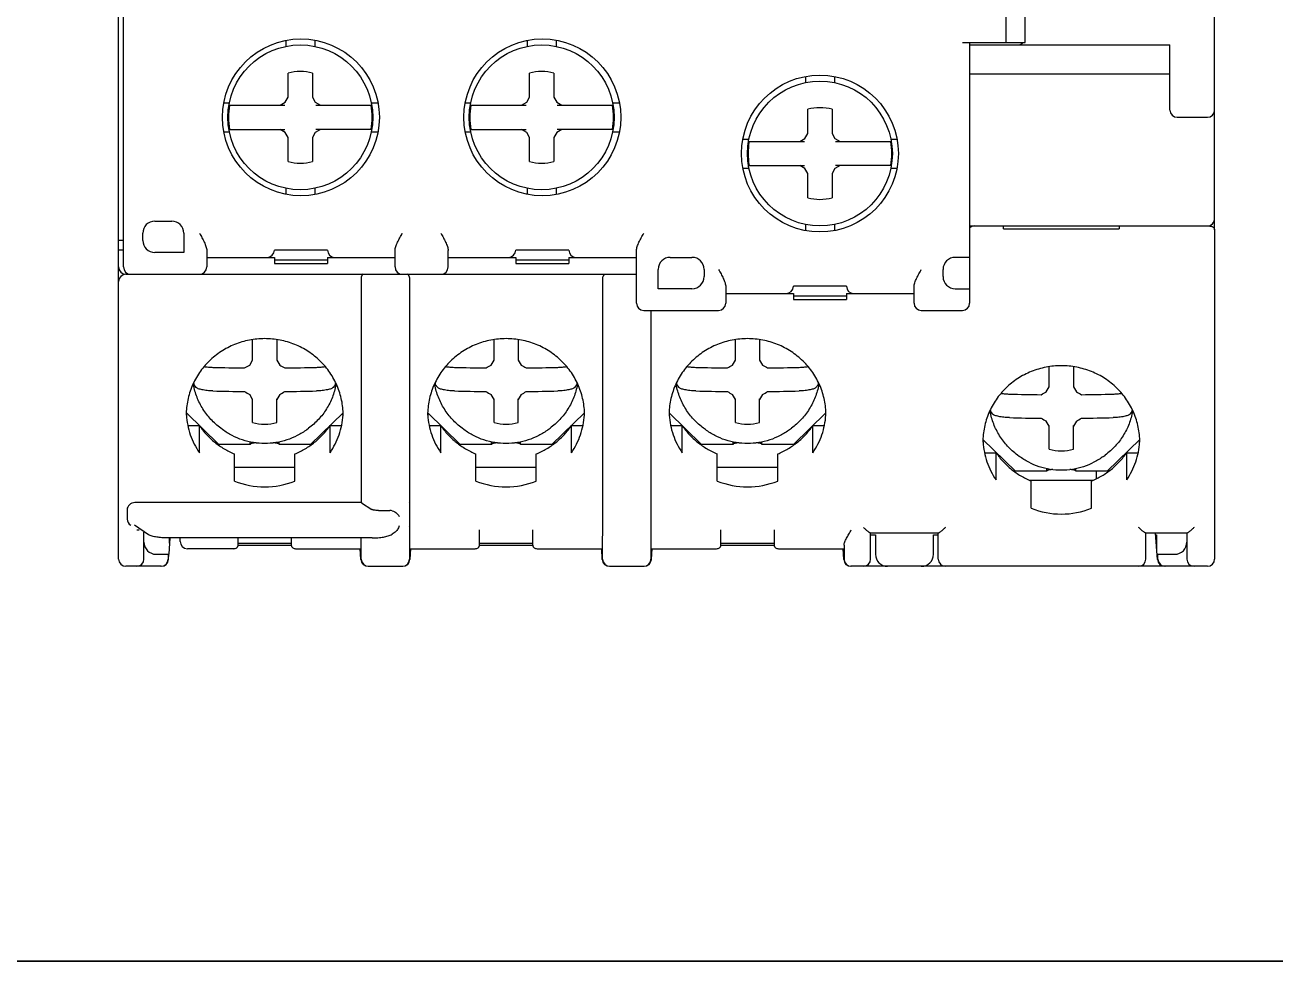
# Model space of a CAD drawing. Header units: millimetres. Extents: x 0 to 19177, y 0 to 12100.
# Drawn here: x 17005.4 to 17057.2, y 10344.9 to 10383.6 of the extents above; entities that cross this region are included whole.
import ezdxf

# ---------------------------------------------------------------- set-up
doc = ezdxf.new("R2010")
doc.units = ezdxf.units.MM
doc.header["$MEASUREMENT"] = 0
doc.layers.add('NetDam', color=7, linetype='Continuous', lineweight=35)

msp = doc.modelspace()

# ---------------------------------------------------------------- linework, layer by layer
at = {"color": 7, "linetype": 'Continuous'}
for p, q in [((17009.292, 10361.525), (17009.292, 10398.425)), ((17054.692, 10375.163), (17054.692, 10398.425)), ((17009.492, 10373.625), (17009.492, 10396.525)), ((17046.842, 10382.925), (17046.842, 10392.825)), ((17046.042, 10386.925), (17046.042, 10382.925)), ((17016.217, 10383.011), (17016.217, 10382.76)), ((17017.417, 10383.02), (17017.417, 10382.76)), ((17026.217, 10383.011), (17026.217, 10382.76)), ((17027.417, 10383.02), (17027.417, 10382.76)), ((17044.242, 10382.925), (17046.842, 10382.925)), ((17044.542, 10382.925), (17044.542, 10372.125)), ((17044.542, 10382.825), (17052.842, 10382.825)), ((17052.842, 10380.125), (17052.842, 10382.825)), ((17016.317, 10380.658), (17016.317, 10381.658)), ((17017.317, 10381.658), (17017.317, 10380.658)), ((17026.317, 10380.658), (17026.317, 10381.658)), ((17027.317, 10381.658), (17027.317, 10380.658)), ((17037.742, 10381.516), (17037.742, 10381.26)), ((17038.942, 10381.516), (17038.942, 10381.26)), ((17044.542, 10381.625), (17052.842, 10381.625)), ((17016.195, 10380.447), (17016.317, 10380.658)), ((17017.317, 10380.658), (17017.439, 10380.447)), ((17026.195, 10380.447), (17026.317, 10380.658)), ((17027.317, 10380.658), (17027.439, 10380.447)), ((17013.649, 10380.425), (17013.886, 10380.425)), ((17013.884, 10380.325), (17016.174, 10380.325)), ((17015.984, 10380.325), (17016.195, 10380.447)), ((17017.439, 10380.447), (17017.65, 10380.325)), ((17017.461, 10380.325), (17019.751, 10380.325)), ((17019.749, 10380.425), (17020.035, 10380.425)), ((17023.649, 10380.425), (17023.886, 10380.425)), ((17023.884, 10380.325), (17026.174, 10380.325)), ((17025.984, 10380.325), (17026.195, 10380.447)), ((17027.439, 10380.447), (17027.65, 10380.325)), ((17027.461, 10380.325), (17029.751, 10380.325)), ((17029.749, 10380.425), (17030.035, 10380.425)), ((17037.842, 10379.158), (17037.842, 10380.158)), ((17038.842, 10380.158), (17038.842, 10379.158)), ((17053.142, 10379.825), (17054.392, 10379.825)), ((17013.649, 10379.225), (17013.884, 10379.225)), ((17013.884, 10379.325), (17016.174, 10379.325)), ((17016.195, 10379.203), (17015.984, 10379.325)), ((17016.317, 10378.992), (17016.195, 10379.203)), ((17017.439, 10379.203), (17017.317, 10378.992)), ((17017.65, 10379.325), (17017.439, 10379.203)), ((17019.751, 10379.325), (17017.461, 10379.325)), ((17019.75, 10379.225), (17020.035, 10379.225)), ((17023.649, 10379.225), (17023.884, 10379.225)), ((17023.884, 10379.325), (17026.174, 10379.325)), ((17026.195, 10379.203), (17025.984, 10379.325)), ((17026.317, 10378.992), (17026.195, 10379.203)), ((17027.439, 10379.203), (17027.317, 10378.992)), ((17027.65, 10379.325), (17027.439, 10379.203)), ((17029.751, 10379.325), (17027.461, 10379.325)), ((17029.75, 10379.225), (17030.035, 10379.225)), ((17037.72, 10378.947), (17037.842, 10379.158)), ((17038.842, 10379.158), (17038.964, 10378.947)), ((17016.317, 10377.992), (17016.317, 10378.992)), ((17017.317, 10378.992), (17017.317, 10377.992)), ((17026.317, 10377.992), (17026.317, 10378.992)), ((17027.317, 10378.992), (17027.317, 10377.992)), ((17035.149, 10378.925), (17035.411, 10378.925)), ((17035.409, 10378.825), (17037.699, 10378.825)), ((17037.509, 10378.825), (17037.72, 10378.947)), ((17038.964, 10378.947), (17039.175, 10378.825)), ((17038.986, 10378.825), (17041.276, 10378.825)), ((17041.274, 10378.925), (17041.535, 10378.925)), ((17035.149, 10377.725), (17035.409, 10377.725)), ((17035.409, 10377.825), (17037.699, 10377.825)), ((17037.72, 10377.703), (17037.509, 10377.825)), ((17037.842, 10377.492), (17037.72, 10377.703)), ((17038.964, 10377.703), (17038.842, 10377.492)), ((17039.175, 10377.825), (17038.964, 10377.703)), ((17041.276, 10377.825), (17038.986, 10377.825)), ((17041.275, 10377.725), (17041.535, 10377.725)), ((17037.842, 10376.492), (17037.842, 10377.492)), ((17038.842, 10377.492), (17038.842, 10376.492)), ((17016.217, 10376.89), (17016.217, 10376.639)), ((17017.417, 10376.89), (17017.417, 10376.63)), ((17026.217, 10376.89), (17026.217, 10376.639)), ((17027.417, 10376.89), (17027.417, 10376.63)), ((17010.792, 10375.525), (17011.492, 10375.525)), ((17010.292, 10374.725), (17010.292, 10375.025)), ((17011.992, 10375.025), (17011.992, 10374.225)), ((17037.742, 10375.39), (17037.742, 10375.134)), ((17038.942, 10375.39), (17038.942, 10375.134)), ((17044.542, 10375.325), (17054.392, 10375.325)), ((17044.592, 10375.325), (17044.592, 10375.284)), ((17045.942, 10375.208), (17045.942, 10375.325)), ((17045.942, 10375.208), (17050.742, 10375.208)), ((17050.742, 10375.325), (17050.742, 10375.208)), ((17054.692, 10375.145), (17054.692, 10361.525)), ((17009.492, 10374.725), (17009.292, 10374.725)), ((17009.492, 10374.325), (17009.292, 10374.325)), ((17011.992, 10374.225), (17010.792, 10374.225)), ((17012.942, 10374.311), (17012.942, 10373.625)), ((17012.942, 10374.025), (17015.742, 10374.025)), ((17017.942, 10374.325), (17015.742, 10374.325)), ((17015.742, 10374.025), (17015.742, 10373.775)), ((17015.742, 10373.925), (17017.942, 10373.925)), ((17017.942, 10374.025), (17017.942, 10373.775)), ((17017.942, 10374.025), (17020.742, 10374.025)), ((17020.742, 10373.625), (17020.742, 10374.311)), ((17022.942, 10373.625), (17022.942, 10374.311)), ((17022.942, 10374.025), (17025.742, 10374.025)), ((17027.942, 10374.325), (17025.742, 10374.325)), ((17025.742, 10374.025), (17025.742, 10373.775)), ((17025.742, 10373.925), (17027.942, 10373.925)), ((17027.942, 10374.025), (17027.942, 10373.775)), ((17027.942, 10374.025), (17030.742, 10374.025)), ((17030.742, 10372.125), (17030.742, 10374.311)), ((17032.142, 10374.025), (17033.042, 10374.025)), ((17044.542, 10374.025), (17043.942, 10374.025)), ((17015.742, 10373.775), (17017.942, 10373.775)), ((17025.742, 10373.775), (17027.942, 10373.775)), ((17031.642, 10372.725), (17031.642, 10373.525)), ((17033.542, 10373.525), (17033.542, 10373.225)), ((17043.442, 10373.225), (17043.442, 10373.525)), ((17009.592, 10373.325), (17030.742, 10373.325)), ((17011.442, 10373.325), (17011.442, 10373.318)), ((17019.346, 10363.863), (17019.346, 10373.09)), ((17021.338, 10373.09), (17021.338, 10363.863)), ((17029.346, 10362.74), (17029.346, 10373.09)), ((17033.042, 10372.725), (17031.642, 10372.725)), ((17034.442, 10372.811), (17034.442, 10372.125)), ((17034.442, 10372.525), (17037.242, 10372.525)), ((17039.442, 10372.825), (17037.242, 10372.825)), ((17037.242, 10372.525), (17037.242, 10372.275)), ((17037.242, 10372.425), (17039.442, 10372.425)), ((17039.442, 10372.525), (17039.442, 10372.275)), ((17039.442, 10372.525), (17042.242, 10372.525)), ((17042.242, 10372.125), (17042.242, 10372.811)), ((17043.942, 10372.725), (17044.542, 10372.725)), ((17037.242, 10372.275), (17039.442, 10372.275)), ((17031.042, 10371.825), (17034.142, 10371.825)), ((17031.338, 10371.825), (17031.338, 10362.74)), ((17042.542, 10371.825), (17044.242, 10371.825)), ((17014.842, 10369.767), (17014.842, 10370.616)), ((17015.842, 10370.616), (17015.842, 10369.767)), ((17024.842, 10369.767), (17024.842, 10370.616)), ((17025.842, 10370.616), (17025.842, 10369.767)), ((17034.842, 10369.767), (17034.842, 10370.616)), ((17035.842, 10370.616), (17035.842, 10369.767)), ((17014.72, 10369.56), (17014.842, 10369.767)), ((17015.842, 10369.767), (17015.964, 10369.56)), ((17024.72, 10369.56), (17024.842, 10369.767)), ((17025.842, 10369.767), (17025.964, 10369.56)), ((17034.72, 10369.56), (17034.842, 10369.767)), ((17035.842, 10369.767), (17035.964, 10369.56)), ((17047.842, 10368.66), (17047.842, 10369.495)), ((17048.842, 10369.495), (17048.842, 10368.66)), ((17012.509, 10368.633), (17012.409, 10368.754)), ((17018.276, 10368.754), (17018.176, 10368.633)), ((17022.509, 10368.633), (17022.409, 10368.754)), ((17028.276, 10368.754), (17028.176, 10368.633)), ((17032.509, 10368.633), (17032.409, 10368.754)), ((17038.276, 10368.754), (17038.176, 10368.633)), ((17014.842, 10368.14), (17014.72, 10368.345)), ((17015.964, 10368.345), (17015.842, 10368.14)), ((17024.842, 10368.14), (17024.72, 10368.345)), ((17025.964, 10368.345), (17025.842, 10368.14)), ((17034.842, 10368.14), (17034.72, 10368.345)), ((17035.964, 10368.345), (17035.842, 10368.14)), ((17047.72, 10368.453), (17047.842, 10368.66)), ((17048.842, 10368.66), (17048.964, 10368.453)), ((17014.842, 10367.182), (17014.842, 10368.17)), ((17015.842, 10367.182), (17015.842, 10368.17)), ((17024.842, 10367.182), (17024.842, 10368.17)), ((17025.842, 10367.182), (17025.842, 10368.17)), ((17034.842, 10367.182), (17034.842, 10368.17)), ((17035.842, 10367.182), (17035.842, 10368.17)), ((17012.097, 10367.59), (17013.442, 10366.277)), ((17018.588, 10367.59), (17017.242, 10366.277)), ((17022.097, 10367.59), (17023.442, 10366.277)), ((17028.588, 10367.59), (17027.242, 10366.277)), ((17032.097, 10367.59), (17033.442, 10366.277)), ((17038.588, 10367.59), (17037.242, 10366.277)), ((17045.509, 10367.527), (17045.409, 10367.648)), ((17047.842, 10367.034), (17047.72, 10367.239)), ((17048.964, 10367.239), (17048.842, 10367.034)), ((17051.276, 10367.648), (17051.176, 10367.527)), ((17012.16, 10367.054), (17012.636, 10367.054)), ((17012.636, 10365.929), (17012.636, 10367.054)), ((17013.598, 10366.887), (17013.524, 10366.942)), ((17017.087, 10366.887), (17017.161, 10366.942)), ((17018.048, 10365.929), (17018.048, 10367.054)), ((17018.048, 10367.054), (17018.524, 10367.054)), ((17022.16, 10367.054), (17022.636, 10367.054)), ((17022.636, 10365.929), (17022.636, 10367.054)), ((17023.598, 10366.887), (17023.524, 10366.942)), ((17027.087, 10366.887), (17027.161, 10366.942)), ((17028.048, 10365.929), (17028.048, 10367.054)), ((17028.048, 10367.054), (17028.524, 10367.054)), ((17032.16, 10367.054), (17032.636, 10367.054)), ((17032.636, 10365.929), (17032.636, 10367.054)), ((17033.598, 10366.887), (17033.524, 10366.942)), ((17037.087, 10366.887), (17037.161, 10366.942)), ((17038.048, 10365.929), (17038.048, 10367.054)), ((17038.048, 10367.054), (17038.524, 10367.054)), ((17047.842, 10366.076), (17047.842, 10367.064)), ((17048.842, 10366.076), (17048.842, 10367.064)), ((17013.387, 10366.282), (17013.442, 10366.277)), ((17014.742, 10366.277), (17013.442, 10366.277)), ((17014.742, 10366.277), (17014.742, 10366.375)), ((17015.942, 10366.277), (17015.942, 10366.375)), ((17017.242, 10366.277), (17015.942, 10366.277)), ((17017.298, 10366.282), (17017.242, 10366.277)), ((17023.387, 10366.282), (17023.442, 10366.277)), ((17024.742, 10366.277), (17023.442, 10366.277)), ((17024.742, 10366.277), (17024.742, 10366.375)), ((17025.942, 10366.277), (17025.942, 10366.375)), ((17027.242, 10366.277), (17025.942, 10366.277)), ((17027.298, 10366.282), (17027.242, 10366.277)), ((17033.387, 10366.282), (17033.442, 10366.277)), ((17034.742, 10366.277), (17033.442, 10366.277)), ((17034.742, 10366.277), (17034.742, 10366.375)), ((17035.942, 10366.277), (17035.942, 10366.375)), ((17037.242, 10366.277), (17035.942, 10366.277)), ((17037.298, 10366.282), (17037.242, 10366.277)), ((17045.096, 10366.485), (17046.442, 10365.17)), ((17051.589, 10366.485), (17050.242, 10365.17)), ((17014.092, 10364.757), (17014.092, 10365.882)), ((17016.592, 10364.757), (17016.592, 10365.882)), ((17024.092, 10364.757), (17024.092, 10365.882)), ((17026.592, 10364.757), (17026.592, 10365.882)), ((17034.092, 10364.757), (17034.092, 10365.882)), ((17036.592, 10364.757), (17036.592, 10365.882)), ((17045.16, 10365.933), (17045.636, 10365.933)), ((17045.636, 10364.807), (17045.636, 10365.933)), ((17046.598, 10365.781), (17046.524, 10365.836)), ((17050.087, 10365.781), (17050.161, 10365.836)), ((17051.048, 10365.933), (17051.524, 10365.933)), ((17051.048, 10364.807), (17051.048, 10365.933)), ((17016.592, 10365.325), (17014.092, 10365.325)), ((17026.592, 10365.325), (17024.092, 10365.325)), ((17036.592, 10365.325), (17034.092, 10365.325)), ((17046.364, 10365.177), (17046.442, 10365.17)), ((17047.742, 10365.17), (17046.442, 10365.17)), ((17047.742, 10365.17), (17047.742, 10365.268)), ((17048.942, 10365.17), (17048.942, 10365.268)), ((17050.242, 10365.17), (17048.942, 10365.17)), ((17049.792, 10364.854), (17049.792, 10365.17)), ((17050.321, 10365.177), (17050.242, 10365.17)), ((17047.008, 10364.8), (17049.677, 10364.8)), ((17047.092, 10363.636), (17047.092, 10364.761)), ((17049.592, 10363.636), (17049.592, 10364.761)), ((17009.642, 10363.57), (17009.642, 10363.179)), ((17019.346, 10363.863), (17009.965, 10363.863)), ((17019.358, 10363.853), (17019.774, 10363.582)), ((17021.342, 10363.863), (17021.327, 10363.853)), ((17021.342, 10363.863), (17021.338, 10363.863)), ((17021.342, 10363.863), (17021.342, 10362.886)), ((17020.059, 10363.538), (17020.526, 10363.538)), ((17010.527, 10362.534), (17009.95, 10362.928)), ((17010.042, 10362.74), (17010.147, 10362.74)), ((17010.342, 10361.525), (17010.342, 10362.634)), ((17020.712, 10362.617), (17020.616, 10362.555)), ((17021.342, 10362.886), (17021.327, 10362.876)), ((17021.338, 10362.884), (17021.338, 10362.74)), ((17024.242, 10362.118), (17024.242, 10362.74)), ((17026.442, 10362.74), (17026.442, 10362.118)), ((17034.242, 10362.118), (17034.242, 10362.74)), ((17036.442, 10362.74), (17036.442, 10362.118)), ((17043.249, 10362.603), (17040.435, 10362.603)), ((17040.442, 10361.525), (17040.442, 10362.603)), ((17043.242, 10361.525), (17043.242, 10362.603)), ((17053.549, 10362.603), (17051.835, 10362.603)), ((17051.842, 10361.525), (17051.842, 10362.603)), ((17052.322, 10361.504), (17052.244, 10362.603)), ((17053.542, 10362.603), (17053.542, 10361.525)), ((17010.342, 10362.125), (17010.353, 10362.125)), ((17019.788, 10362.403), (17011.319, 10362.403)), ((17011.409, 10362.403), (17011.371, 10361.725)), ((17011.842, 10362.256), (17011.842, 10362.403)), ((17016.446, 10362.088), (17014.239, 10362.088)), ((17014.242, 10362.118), (17014.242, 10362.403)), ((17014.242, 10362.191), (17016.442, 10362.191)), ((17016.442, 10362.403), (17016.442, 10362.118)), ((17019.342, 10361.525), (17019.342, 10362.403)), ((17021.342, 10362.45), (17021.342, 10361.525)), ((17026.446, 10362.088), (17024.239, 10362.088)), ((17024.242, 10362.191), (17026.442, 10362.191)), ((17029.342, 10361.525), (17029.342, 10362.45)), ((17031.342, 10362.45), (17031.342, 10361.525)), ((17036.446, 10362.088), (17034.239, 10362.088)), ((17034.242, 10362.191), (17036.442, 10362.191)), ((17039.342, 10362.108), (17039.342, 10361.525)), ((17040.442, 10362.525), (17040.642, 10362.525)), ((17040.642, 10362.525), (17040.642, 10361.725)), ((17043.042, 10361.725), (17043.042, 10362.525)), ((17043.042, 10362.525), (17043.242, 10362.525)), ((17052.249, 10362.525), (17052.278, 10362.525)), ((17052.285, 10362.125), (17052.278, 10362.125)), ((17053.531, 10362.125), (17053.542, 10362.125)), ((17010.842, 10361.725), (17011.371, 10361.725)), ((17011.342, 10361.725), (17011.342, 10361.525)), ((17011.358, 10361.508), (17011.371, 10361.724)), ((17014.059, 10361.956), (17012.142, 10361.956)), ((17016.625, 10361.956), (17019.342, 10361.956)), ((17019.326, 10361.508), (17019.301, 10361.956)), ((17021.342, 10361.956), (17024.059, 10361.956)), ((17021.384, 10361.956), (17021.358, 10361.508)), ((17026.625, 10361.956), (17029.342, 10361.956)), ((17029.326, 10361.508), (17029.301, 10361.956)), ((17031.342, 10361.956), (17034.059, 10361.956)), ((17031.384, 10361.956), (17031.358, 10361.508)), ((17036.625, 10361.956), (17039.342, 10361.956)), ((17039.326, 10361.508), (17039.301, 10361.956)), ((17052.307, 10361.725), (17053.042, 10361.725)), ((17052.342, 10361.525), (17052.342, 10361.725)), ((17011.059, 10361.225), (17009.592, 10361.225)), ((17019.626, 10361.225), (17021.059, 10361.225)), ((17029.626, 10361.225), (17031.059, 10361.225)), ((17054.392, 10361.225), (17039.626, 10361.225))]:
    msp.add_line(p, q, dxfattribs=at)
for centre, radius in [((17016.842, 10379.825), 3.25), ((17016.817, 10379.825), 3), ((17026.842, 10379.825), 3.25), ((17026.817, 10379.825), 3), ((17038.342, 10378.325), 3.25), ((17038.342, 10378.325), 3)]:
    msp.add_circle(centre, radius, dxfattribs=at)
for centre, radius, start, end in [((17046.542, 10383.125), 0.3, 270, 318.1335), ((17016.817, 10379.825), 1.9, 74.7425, 105.2575), ((17026.817, 10379.825), 1.9, 74.7425, 105.2575), ((17016.817, 10379.825), 2.976, 170.3274, 189.6726), ((17016.817, 10379.825), 2.976, 350.3274, 9.6726), ((17026.817, 10379.825), 2.976, 170.3274, 189.6726), ((17026.817, 10379.825), 2.976, 350.3274, 9.6726), ((17038.342, 10378.325), 1.9, 74.7425, 105.2575), ((17053.142, 10380.125), 0.3, 180, 270), ((17054.392, 10380.125), 0.3, 270, 0), ((17038.342, 10378.325), 2.976, 170.3274, 189.6726), ((17038.342, 10378.325), 2.976, 350.3274, 9.6726), ((17016.817, 10379.825), 1.9, 254.7425, 285.2575), ((17026.817, 10379.825), 1.9, 254.7425, 285.2575), ((17038.342, 10378.325), 1.9, 254.7425, 285.2575), ((17010.792, 10375.025), 0.5, 90, 180), ((17011.492, 10375.025), 0.5, 0, 90), ((17054.392, 10375.625), 0.3, 270, 0), ((17044.742, 10375.025), 0.3, 90, 131.8618), ((17010.792, 10374.725), 0.5, 180, 270), ((17015.442, 10374.325), 0.3, 270, 0), ((17018.242, 10374.325), 0.3, 180, 270), ((17025.442, 10374.325), 0.3, 270, 0), ((17028.242, 10374.325), 0.3, 180, 270), ((17032.142, 10373.525), 0.5, 90, 180), ((17033.042, 10373.525), 0.5, 0, 90), ((17043.942, 10373.525), 0.5, 90, 180), ((17009.592, 10373.625), 0.3, 180, 270), ((17009.792, 10373.625), 0.3, 180, 270), ((17012.642, 10373.625), 0.3, 270, 0), ((17021.042, 10373.625), 0.3, 180, 270), ((17022.642, 10373.625), 0.3, 270, 0), ((17009.592, 10373.025), 0.3, 90, 180), ((17033.042, 10373.225), 0.5, 270, 0), ((17043.942, 10373.225), 0.5, 180, 270), ((17036.942, 10372.825), 0.3, 270, 0), ((17039.742, 10372.825), 0.3, 180, 270), ((17031.042, 10372.125), 0.3, 180, 270), ((17034.142, 10372.125), 0.3, 270, 0), ((17042.542, 10372.125), 0.3, 180, 270), ((17044.242, 10372.125), 0.3, 270, 0), ((17015.328, 10442.24), 72.803, 268.32541, 269.35585), ((16974.112, 10442.062), 83.1, 299.08672, 299.25343), ((17056.573, 10442.062), 83.1, 240.74657, 240.91328), ((17015.351, 10442.508), 73.071, 270.64604, 271.67271), ((17025.328, 10442.24), 72.803, 268.32541, 269.35585), ((16984.112, 10442.062), 83.1, 299.08672, 299.25343), ((17066.573, 10442.062), 83.1, 240.74657, 240.91328), ((17025.351, 10442.508), 73.071, 270.64604, 271.67271), ((17035.328, 10442.24), 72.803, 268.32541, 269.35585), ((16994.112, 10442.062), 83.1, 299.08672, 299.25343), ((17076.573, 10442.062), 83.1, 240.74657, 240.91328), ((17035.351, 10442.508), 73.071, 270.64604, 271.67271), ((17015.205, 10369.272), 2.863, 189.5792, 190.5057), ((17015.208, 10369.243), 2.841, 188.446, 189.9028), ((17015.477, 10369.243), 2.841, 350.0972, 351.5542), ((17015.48, 10369.272), 2.863, 349.4943, 350.4209), ((17025.205, 10369.272), 2.863, 189.5792, 190.5057), ((17025.208, 10369.243), 2.841, 188.446, 189.9028), ((17025.477, 10369.243), 2.841, 350.0972, 351.5542), ((17025.48, 10369.272), 2.863, 349.4943, 350.4209), ((17035.205, 10369.272), 2.863, 189.5792, 190.5057), ((17035.208, 10369.243), 2.841, 188.446, 189.9028), ((17035.477, 10369.243), 2.841, 350.0972, 351.5542), ((17035.48, 10369.272), 2.863, 349.4943, 350.4209), ((17015.333, 10441.531), 73.071, 268.32729, 269.35396), ((17056.3, 10441.648), 84.275, 240.27176, 240.43692), ((16974.385, 10441.648), 84.275, 299.56308, 299.72824), ((17015.357, 10441.264), 72.803, 270.64415, 271.67459), ((17025.333, 10441.531), 73.071, 268.32729, 269.35396), ((17066.3, 10441.648), 84.275, 240.27176, 240.43692), ((16984.385, 10441.648), 84.275, 299.56308, 299.72824), ((17025.357, 10441.264), 72.803, 270.64415, 271.67459), ((17035.333, 10441.531), 73.071, 268.32729, 269.35396), ((17076.3, 10441.648), 84.275, 240.27176, 240.43692), ((16994.385, 10441.648), 84.275, 299.56308, 299.72824), ((17035.357, 10441.264), 72.803, 270.64415, 271.67459), ((17048.328, 10441.134), 72.803, 268.32541, 269.35585), ((17007.112, 10440.955), 83.1, 299.08672, 299.25343), ((17089.573, 10440.955), 83.1, 240.74657, 240.91328), ((17048.351, 10441.401), 73.071, 270.64604, 271.67271), ((17015.192, 10367.686), 3.1, 181.8945, 183.6003), ((17015.492, 10367.686), 3.1, 356.3997, 358.1055), ((17025.192, 10367.686), 3.1, 181.8945, 183.6003), ((17025.492, 10367.686), 3.1, 356.3997, 358.1055), ((17035.192, 10367.686), 3.1, 181.8945, 183.6003), ((17035.492, 10367.686), 3.1, 356.3997, 358.1055), ((17048.205, 10368.166), 2.863, 189.7787, 190.5057), ((17048.208, 10368.136), 2.841, 188.6733, 189.9028), ((17048.333, 10440.425), 73.071, 268.32729, 269.35396), ((17089.3, 10440.542), 84.275, 240.27176, 240.43692), ((17007.385, 10440.542), 84.275, 299.56308, 299.72824), ((17048.357, 10440.158), 72.803, 270.64415, 271.67459), ((17048.477, 10368.136), 2.841, 350.0972, 351.327), ((17048.479, 10368.166), 2.863, 349.4943, 350.2215), ((17015.342, 10369.061), 1.945, 255.1, 284.9), ((17025.342, 10369.061), 1.945, 255.1, 284.9), ((17035.342, 10369.061), 1.945, 255.1, 284.9), ((17048.192, 10366.565), 3.1, 181.8945, 183.6003), ((17048.492, 10366.565), 3.1, 356.3997, 358.1055), ((17048.342, 10367.955), 1.945, 255.1, 284.9), ((17015.342, 10367.836), 3.323, 247.9028, 292.0972), ((17025.342, 10367.836), 3.323, 247.9028, 292.0972), ((17035.342, 10367.836), 3.323, 247.9028, 292.0972), ((17048.342, 10366.714), 3.323, 247.9028, 292.0972), ((17010.842, 10362.225), 0.5, 180, 270), ((17012.142, 10362.256), 0.3, 180, 270), ((17053.042, 10362.225), 0.5, 270, 0), ((17009.592, 10361.525), 0.3, 180, 270), ((17010.042, 10361.525), 0.3, 270, 0), ((17011.042, 10361.525), 0.3, 270, 0), ((17011.059, 10361.525), 0.3, 270, 356.7481), ((17019.626, 10361.525), 0.3, 183.2519, 270), ((17019.642, 10361.525), 0.3, 180, 270), ((17021.042, 10361.525), 0.3, 270, 0), ((17021.059, 10361.525), 0.3, 270, 356.7481), ((17029.626, 10361.525), 0.3, 183.2519, 270), ((17029.642, 10361.525), 0.3, 180, 270), ((17031.042, 10361.525), 0.3, 270, 0), ((17031.059, 10361.525), 0.3, 270, 356.7481), ((17039.626, 10361.525), 0.3, 183.2519, 270), ((17039.642, 10361.525), 0.3, 180, 270), ((17040.142, 10361.525), 0.3, 270, 0), ((17041.142, 10361.725), 0.5, 180, 270), ((17042.542, 10361.725), 0.5, 270, 0), ((17043.542, 10361.525), 0.3, 180, 270), ((17051.542, 10361.525), 0.3, 270, 0), ((17052.622, 10361.525), 0.3, 184.0856, 270), ((17052.642, 10361.525), 0.3, 180, 270), ((17053.842, 10361.525), 0.3, 180, 270), ((17054.392, 10361.525), 0.3, 270, 0)]:
    msp.add_arc(centre, radius, start, end, dxfattribs=at)
for centre, major_axis, ratio, start_param, end_param in [((17019.442, 10373.025), (-0.024, 0.3), 0.32355, -0.026084, 0.764281), ((17021.242, 10373.025), (0.024, 0.3), 0.32355, -0.764281, 0.026084), ((17029.442, 10373.025), (-0.024, 0.3), 0.32355, -0.026084, 0.764281), ((17009.965, 10363.57), (0.323, 0), 0.906468, 1.570796, 3.141593), ((17009.965, 10363.179), (0.323, 0), 0.906468, -3.141593, -2.108956), ((17020.526, 10363.245), (0.316, 0), 0.926196, 1.249046, 1.570796), ((17011.467, 10368.713), (0.071, 6.541), 0.002236, -3.092871, -2.875146), ((17052.237, 10366.912), (-0.054, 4.968), 0.002944, -3.630067, -3.190277)]:
    msp.add_ellipse(centre, major_axis=major_axis, ratio=ratio, start_param=start_param, end_param=end_param, dxfattribs=at)
for points, knots in [([(17012.642, 10375.025), (17012.677, 10374.962), (17012.744, 10374.839), (17012.823, 10374.685), (17012.878, 10374.564), (17012.911, 10374.476), (17012.935, 10374.393), (17012.942, 10374.337), (17012.942, 10374.311)], [0, 0, 0, 0, 0.273805, 0.539503, 0.666193, 0.786539, 0.898455, 1, 1, 1, 1]), ([(17020.742, 10374.311), (17020.742, 10374.337), (17020.75, 10374.393), (17020.774, 10374.476), (17020.807, 10374.564), (17020.861, 10374.685), (17020.941, 10374.839), (17021.008, 10374.962), (17021.042, 10375.025)], [0, 0, 0, 0, 0.101545, 0.213461, 0.333807, 0.460497, 0.726195, 1, 1, 1, 1]), ([(17022.642, 10375.025), (17022.677, 10374.962), (17022.744, 10374.839), (17022.823, 10374.685), (17022.878, 10374.564), (17022.911, 10374.476), (17022.935, 10374.393), (17022.942, 10374.337), (17022.942, 10374.311)], [0, 0, 0, 0, 0.273805, 0.539504, 0.666193, 0.786539, 0.898455, 1, 1, 1, 1]), ([(17030.742, 10374.311), (17030.742, 10374.337), (17030.75, 10374.393), (17030.774, 10374.476), (17030.807, 10374.564), (17030.861, 10374.685), (17030.941, 10374.839), (17031.008, 10374.962), (17031.042, 10375.025)], [0, 0, 0, 0, 0.101545, 0.213461, 0.333807, 0.460497, 0.726195, 1, 1, 1, 1]), ([(17054.392, 10375.325), (17054.406, 10375.325), (17054.432, 10375.325), (17054.475, 10375.324), (17054.521, 10375.32), (17054.568, 10375.309), (17054.609, 10375.291), (17054.643, 10375.266), (17054.67, 10375.233), (17054.688, 10375.191), (17054.692, 10375.161), (17054.692, 10375.145)], [0, 0, 0, 0, 0.105671, 0.191865, 0.330711, 0.449267, 0.558411, 0.663473, 0.768822, 0.879176, 1, 1, 1, 1]), ([(17034.142, 10373.525), (17034.177, 10373.462), (17034.244, 10373.339), (17034.323, 10373.185), (17034.378, 10373.064), (17034.411, 10372.976), (17034.435, 10372.893), (17034.442, 10372.837), (17034.442, 10372.811)], [0, 0, 0, 0, 0.273805, 0.539504, 0.666193, 0.786539, 0.898457, 1, 1, 1, 1]), ([(17042.242, 10372.811), (17042.242, 10372.837), (17042.25, 10372.893), (17042.274, 10372.976), (17042.307, 10373.064), (17042.361, 10373.185), (17042.441, 10373.339), (17042.508, 10373.462), (17042.542, 10373.525)], [0, 0, 0, 0, 0.101545, 0.213461, 0.333807, 0.460497, 0.726195, 1, 1, 1, 1]), ([(17019.346, 10373.09), (17019.346, 10373.116), (17019.347, 10373.154), (17019.351, 10373.203), (17019.355, 10373.226), (17019.358, 10373.236)], [0, 0, 0, 0, 0.537668, 0.780272, 1, 1, 1, 1]), ([(17021.327, 10373.236), (17021.33, 10373.226), (17021.333, 10373.203), (17021.338, 10373.154), (17021.338, 10373.116), (17021.338, 10373.09)], [0, 0, 0, 0, 0.219728, 0.462332, 1, 1, 1, 1]), ([(17029.346, 10373.09), (17029.346, 10373.116), (17029.347, 10373.154), (17029.351, 10373.203), (17029.355, 10373.226), (17029.358, 10373.236)], [0, 0, 0, 0, 0.537668, 0.780272, 1, 1, 1, 1]), ([(17018.592, 10367.491), (17018.592, 10367.595), (17018.582, 10367.802), (17018.535, 10368.109), (17018.458, 10368.411), (17018.314, 10368.801), (17018.062, 10369.261), (17017.723, 10369.663), (17017.409, 10369.941), (17017.152, 10370.127), (17016.878, 10370.287), (17016.493, 10370.465), (17015.981, 10370.616), (17015.342, 10370.677), (17014.704, 10370.616), (17014.192, 10370.465), (17013.807, 10370.287), (17013.533, 10370.127), (17013.276, 10369.941), (17012.961, 10369.663), (17012.622, 10369.261), (17012.37, 10368.801), (17012.227, 10368.411), (17012.15, 10368.109), (17012.103, 10367.802), (17012.092, 10367.595), (17012.092, 10367.491)], [0, 0, 0, 0, 0.030819, 0.061656, 0.092527, 0.123448, 0.185414, 0.247705, 0.27902, 0.310421, 0.341902, 0.373456, 0.436662, 0.5, 0.563337, 0.626543, 0.658098, 0.689579, 0.72098, 0.752295, 0.814586, 0.876552, 0.907473, 0.938344, 0.969181, 1, 1, 1, 1]), ([(17028.592, 10367.491), (17028.592, 10367.595), (17028.582, 10367.802), (17028.535, 10368.109), (17028.458, 10368.411), (17028.314, 10368.801), (17028.062, 10369.261), (17027.723, 10369.663), (17027.409, 10369.941), (17027.152, 10370.127), (17026.878, 10370.287), (17026.493, 10370.465), (17025.981, 10370.616), (17025.342, 10370.677), (17024.704, 10370.616), (17024.192, 10370.465), (17023.807, 10370.287), (17023.533, 10370.127), (17023.276, 10369.941), (17022.961, 10369.663), (17022.622, 10369.261), (17022.37, 10368.801), (17022.227, 10368.411), (17022.15, 10368.109), (17022.103, 10367.802), (17022.092, 10367.595), (17022.092, 10367.491)], [0, 0, 0, 0, 0.030819, 0.061656, 0.092527, 0.123448, 0.185414, 0.247705, 0.27902, 0.310421, 0.341902, 0.373456, 0.436662, 0.5, 0.563337, 0.626543, 0.658098, 0.689579, 0.72098, 0.752295, 0.814586, 0.876552, 0.907473, 0.938344, 0.969181, 1, 1, 1, 1]), ([(17038.592, 10367.491), (17038.592, 10367.595), (17038.582, 10367.802), (17038.535, 10368.109), (17038.458, 10368.411), (17038.314, 10368.801), (17038.062, 10369.261), (17037.723, 10369.663), (17037.409, 10369.941), (17037.152, 10370.127), (17036.878, 10370.287), (17036.493, 10370.465), (17035.981, 10370.616), (17035.342, 10370.677), (17034.704, 10370.616), (17034.192, 10370.465), (17033.807, 10370.287), (17033.533, 10370.127), (17033.276, 10369.941), (17032.961, 10369.663), (17032.622, 10369.261), (17032.37, 10368.801), (17032.227, 10368.411), (17032.15, 10368.109), (17032.103, 10367.802), (17032.092, 10367.595), (17032.092, 10367.491)], [0, 0, 0, 0, 0.030819, 0.061656, 0.092527, 0.123448, 0.185414, 0.247705, 0.27902, 0.310421, 0.341902, 0.373456, 0.436662, 0.5, 0.563337, 0.626543, 0.658098, 0.689579, 0.72098, 0.752295, 0.814586, 0.876552, 0.907473, 0.938344, 0.969181, 1, 1, 1, 1]), ([(17012.833, 10369.5), (17012.891, 10369.491), (17013.013, 10369.477), (17013.136, 10369.47), (17013.2, 10369.468)], [0, 0, 0, 0, 0.477419, 1, 1, 1, 1]), ([(17017.484, 10369.468), (17017.549, 10369.47), (17017.671, 10369.477), (17017.794, 10369.491), (17017.852, 10369.5)], [0, 0, 0, 0, 0.522581, 1, 1, 1, 1]), ([(17022.833, 10369.5), (17022.891, 10369.491), (17023.013, 10369.477), (17023.136, 10369.47), (17023.2, 10369.468)], [0, 0, 0, 0, 0.477419, 1, 1, 1, 1]), ([(17027.484, 10369.468), (17027.549, 10369.47), (17027.671, 10369.477), (17027.794, 10369.491), (17027.852, 10369.5)], [0, 0, 0, 0, 0.522581, 1, 1, 1, 1]), ([(17032.833, 10369.5), (17032.891, 10369.491), (17033.013, 10369.477), (17033.136, 10369.47), (17033.2, 10369.468)], [0, 0, 0, 0, 0.477419, 1, 1, 1, 1]), ([(17037.484, 10369.468), (17037.549, 10369.47), (17037.671, 10369.477), (17037.794, 10369.491), (17037.852, 10369.5)], [0, 0, 0, 0, 0.522581, 1, 1, 1, 1]), ([(17051.592, 10366.37), (17051.592, 10366.473), (17051.582, 10366.68), (17051.535, 10366.988), (17051.458, 10367.289), (17051.314, 10367.68), (17051.062, 10368.14), (17050.723, 10368.542), (17050.409, 10368.82), (17050.152, 10369.006), (17049.878, 10369.166), (17049.493, 10369.343), (17048.981, 10369.495), (17048.342, 10369.556), (17047.704, 10369.495), (17047.192, 10369.343), (17046.807, 10369.166), (17046.533, 10369.006), (17046.276, 10368.82), (17045.961, 10368.542), (17045.622, 10368.14), (17045.37, 10367.68), (17045.227, 10367.289), (17045.15, 10366.988), (17045.103, 10366.68), (17045.092, 10366.473), (17045.092, 10366.37)], [0, 0, 0, 0, 0.030819, 0.061656, 0.092527, 0.123448, 0.185414, 0.247705, 0.27902, 0.310421, 0.341902, 0.373456, 0.436662, 0.5, 0.563337, 0.626543, 0.658098, 0.689579, 0.72098, 0.752295, 0.814586, 0.876552, 0.907473, 0.938344, 0.969181, 1, 1, 1, 1]), ([(17013.524, 10366.942), (17013.377, 10367.052), (17013.104, 10367.297), (17012.77, 10367.733), (17012.523, 10368.222), (17012.423, 10368.572), (17012.39, 10368.75)], [0, 0, 0, 0, 0.251513, 0.501921, 0.751339, 1, 1, 1, 1]), ([(17018.294, 10368.75), (17018.261, 10368.572), (17018.161, 10368.222), (17017.915, 10367.733), (17017.581, 10367.297), (17017.307, 10367.052), (17017.161, 10366.942)], [0, 0, 0, 0, 0.248661, 0.498079, 0.748487, 1, 1, 1, 1]), ([(17023.524, 10366.942), (17023.377, 10367.052), (17023.104, 10367.297), (17022.77, 10367.733), (17022.523, 10368.222), (17022.423, 10368.572), (17022.39, 10368.75)], [0, 0, 0, 0, 0.251513, 0.501921, 0.751339, 1, 1, 1, 1]), ([(17028.294, 10368.75), (17028.261, 10368.572), (17028.161, 10368.222), (17027.915, 10367.733), (17027.581, 10367.297), (17027.307, 10367.052), (17027.161, 10366.942)], [0, 0, 0, 0, 0.248661, 0.498079, 0.748487, 1, 1, 1, 1]), ([(17033.524, 10366.942), (17033.377, 10367.052), (17033.104, 10367.297), (17032.77, 10367.733), (17032.523, 10368.222), (17032.423, 10368.572), (17032.39, 10368.75)], [0, 0, 0, 0, 0.251513, 0.501921, 0.751339, 1, 1, 1, 1]), ([(17038.294, 10368.75), (17038.261, 10368.572), (17038.161, 10368.222), (17037.915, 10367.733), (17037.581, 10367.297), (17037.307, 10367.052), (17037.161, 10366.942)], [0, 0, 0, 0, 0.248661, 0.498079, 0.748487, 1, 1, 1, 1]), ([(17013.2, 10368.492), (17013.119, 10368.494), (17013.001, 10368.501), (17012.85, 10368.52), (17012.752, 10368.537), (17012.667, 10368.556), (17012.597, 10368.579), (17012.55, 10368.6), (17012.523, 10368.619), (17012.513, 10368.628), (17012.509, 10368.633)], [0, 0, 0, 0, 0.340151, 0.495457, 0.636082, 0.758805, 0.861052, 0.941288, 0.973195, 1, 1, 1, 1]), ([(17018.176, 10368.633), (17018.172, 10368.628), (17018.162, 10368.619), (17018.134, 10368.6), (17018.088, 10368.579), (17018.018, 10368.556), (17017.933, 10368.537), (17017.835, 10368.52), (17017.684, 10368.501), (17017.566, 10368.494), (17017.484, 10368.492)], [0, 0, 0, 0, 0.026805, 0.058712, 0.138948, 0.241195, 0.363918, 0.504543, 0.659849, 1, 1, 1, 1]), ([(17023.2, 10368.492), (17023.119, 10368.494), (17023.001, 10368.501), (17022.85, 10368.52), (17022.752, 10368.537), (17022.667, 10368.556), (17022.597, 10368.579), (17022.55, 10368.6), (17022.523, 10368.619), (17022.513, 10368.628), (17022.509, 10368.633)], [0, 0, 0, 0, 0.340151, 0.495457, 0.636082, 0.758805, 0.861052, 0.941288, 0.973195, 1, 1, 1, 1]), ([(17028.176, 10368.633), (17028.172, 10368.628), (17028.162, 10368.619), (17028.134, 10368.6), (17028.088, 10368.579), (17028.018, 10368.556), (17027.933, 10368.537), (17027.835, 10368.52), (17027.684, 10368.501), (17027.566, 10368.494), (17027.484, 10368.492)], [0, 0, 0, 0, 0.026805, 0.058712, 0.138948, 0.241195, 0.363918, 0.504543, 0.659849, 1, 1, 1, 1]), ([(17033.2, 10368.492), (17033.119, 10368.494), (17033.001, 10368.501), (17032.85, 10368.52), (17032.752, 10368.537), (17032.667, 10368.556), (17032.597, 10368.579), (17032.55, 10368.6), (17032.523, 10368.619), (17032.513, 10368.628), (17032.509, 10368.633)], [0, 0, 0, 0, 0.340151, 0.495457, 0.636082, 0.758805, 0.861052, 0.941288, 0.973195, 1, 1, 1, 1]), ([(17038.176, 10368.633), (17038.172, 10368.628), (17038.162, 10368.619), (17038.134, 10368.6), (17038.088, 10368.579), (17038.018, 10368.556), (17037.933, 10368.537), (17037.835, 10368.52), (17037.684, 10368.501), (17037.566, 10368.494), (17037.484, 10368.492)], [0, 0, 0, 0, 0.026805, 0.058712, 0.138948, 0.241195, 0.363918, 0.504543, 0.659849, 1, 1, 1, 1]), ([(17045.844, 10368.391), (17045.901, 10368.383), (17046.019, 10368.37), (17046.138, 10368.363), (17046.2, 10368.362)], [0, 0, 0, 0, 0.478766, 1, 1, 1, 1]), ([(17050.484, 10368.362), (17050.546, 10368.363), (17050.665, 10368.37), (17050.784, 10368.383), (17050.84, 10368.391)], [0, 0, 0, 0, 0.521235, 1, 1, 1, 1]), ([(17012.098, 10367.491), (17012.107, 10367.353), (17012.143, 10367.076), (17012.253, 10366.672), (17012.416, 10366.285), (17012.558, 10366.044), (17012.636, 10365.929)], [0, 0, 0, 0, 0.249377, 0.499052, 0.749209, 1, 1, 1, 1]), ([(17018.048, 10365.929), (17018.127, 10366.044), (17018.269, 10366.285), (17018.432, 10366.672), (17018.541, 10367.076), (17018.578, 10367.353), (17018.586, 10367.491)], [0, 0, 0, 0, 0.250791, 0.500948, 0.750623, 1, 1, 1, 1]), ([(17022.098, 10367.491), (17022.107, 10367.353), (17022.143, 10367.076), (17022.253, 10366.672), (17022.416, 10366.285), (17022.558, 10366.044), (17022.636, 10365.929)], [0, 0, 0, 0, 0.249377, 0.499052, 0.749209, 1, 1, 1, 1]), ([(17028.048, 10365.929), (17028.127, 10366.044), (17028.269, 10366.285), (17028.432, 10366.672), (17028.541, 10367.076), (17028.578, 10367.353), (17028.586, 10367.491)], [0, 0, 0, 0, 0.250791, 0.500948, 0.750623, 1, 1, 1, 1]), ([(17032.098, 10367.491), (17032.107, 10367.353), (17032.143, 10367.076), (17032.253, 10366.672), (17032.416, 10366.285), (17032.558, 10366.044), (17032.636, 10365.929)], [0, 0, 0, 0, 0.249377, 0.499052, 0.749209, 1, 1, 1, 1]), ([(17038.048, 10365.929), (17038.127, 10366.044), (17038.269, 10366.285), (17038.432, 10366.672), (17038.541, 10367.076), (17038.578, 10367.353), (17038.586, 10367.491)], [0, 0, 0, 0, 0.250791, 0.500948, 0.750623, 1, 1, 1, 1]), ([(17046.524, 10365.836), (17046.377, 10365.945), (17046.104, 10366.19), (17045.77, 10366.626), (17045.523, 10367.115), (17045.423, 10367.466), (17045.39, 10367.644)], [0, 0, 0, 0, 0.251513, 0.501921, 0.751339, 1, 1, 1, 1]), ([(17046.2, 10367.385), (17046.119, 10367.388), (17046.001, 10367.395), (17045.85, 10367.413), (17045.752, 10367.43), (17045.667, 10367.45), (17045.597, 10367.472), (17045.55, 10367.493), (17045.523, 10367.512), (17045.513, 10367.522), (17045.509, 10367.527)], [0, 0, 0, 0, 0.340151, 0.495457, 0.636082, 0.758805, 0.861052, 0.941288, 0.973195, 1, 1, 1, 1]), ([(17051.294, 10367.644), (17051.261, 10367.466), (17051.161, 10367.115), (17050.915, 10366.626), (17050.581, 10366.19), (17050.307, 10365.945), (17050.161, 10365.836)], [0, 0, 0, 0, 0.248661, 0.498079, 0.748487, 1, 1, 1, 1]), ([(17051.176, 10367.527), (17051.172, 10367.522), (17051.162, 10367.512), (17051.134, 10367.493), (17051.088, 10367.472), (17051.018, 10367.45), (17050.933, 10367.43), (17050.835, 10367.413), (17050.684, 10367.395), (17050.566, 10367.388), (17050.484, 10367.385)], [0, 0, 0, 0, 0.026805, 0.058712, 0.138948, 0.241195, 0.363918, 0.504543, 0.659849, 1, 1, 1, 1]), ([(17012.636, 10367.054), (17012.725, 10366.924), (17012.922, 10366.677), (17013.269, 10366.353), (17013.66, 10366.083), (17013.945, 10365.942), (17014.092, 10365.882)], [0, 0, 0, 0, 0.248724, 0.498317, 0.74877, 1, 1, 1, 1]), ([(17017.087, 10366.887), (17016.962, 10366.794), (17016.697, 10366.629), (17016.266, 10366.447), (17015.81, 10366.336), (17015.342, 10366.299), (17014.875, 10366.336), (17014.419, 10366.447), (17013.987, 10366.629), (17013.723, 10366.794), (17013.598, 10366.887)], [0, 0, 0, 0, 0.12475, 0.249702, 0.374812, 0.5, 0.625189, 0.750298, 0.87525, 1, 1, 1, 1]), ([(17016.592, 10365.882), (17016.739, 10365.942), (17017.024, 10366.083), (17017.416, 10366.353), (17017.763, 10366.677), (17017.96, 10366.924), (17018.048, 10367.054)], [0, 0, 0, 0, 0.25123, 0.501683, 0.751276, 1, 1, 1, 1]), ([(17022.636, 10367.054), (17022.725, 10366.924), (17022.922, 10366.677), (17023.269, 10366.353), (17023.66, 10366.083), (17023.945, 10365.942), (17024.092, 10365.882)], [0, 0, 0, 0, 0.248724, 0.498317, 0.74877, 1, 1, 1, 1]), ([(17027.087, 10366.887), (17026.962, 10366.794), (17026.697, 10366.629), (17026.266, 10366.447), (17025.81, 10366.336), (17025.342, 10366.299), (17024.875, 10366.336), (17024.419, 10366.447), (17023.987, 10366.629), (17023.723, 10366.794), (17023.598, 10366.887)], [0, 0, 0, 0, 0.12475, 0.249702, 0.374812, 0.5, 0.625189, 0.750298, 0.87525, 1, 1, 1, 1]), ([(17026.592, 10365.882), (17026.739, 10365.942), (17027.024, 10366.083), (17027.416, 10366.353), (17027.763, 10366.677), (17027.96, 10366.924), (17028.048, 10367.054)], [0, 0, 0, 0, 0.25123, 0.501683, 0.751276, 1, 1, 1, 1]), ([(17032.636, 10367.054), (17032.725, 10366.924), (17032.922, 10366.677), (17033.269, 10366.353), (17033.66, 10366.083), (17033.945, 10365.942), (17034.092, 10365.882)], [0, 0, 0, 0, 0.248724, 0.498317, 0.74877, 1, 1, 1, 1]), ([(17037.087, 10366.887), (17036.962, 10366.794), (17036.697, 10366.629), (17036.266, 10366.447), (17035.81, 10366.336), (17035.342, 10366.299), (17034.875, 10366.336), (17034.419, 10366.447), (17033.987, 10366.629), (17033.723, 10366.794), (17033.598, 10366.887)], [0, 0, 0, 0, 0.12475, 0.249702, 0.374812, 0.5, 0.625189, 0.750298, 0.87525, 1, 1, 1, 1]), ([(17036.592, 10365.882), (17036.739, 10365.942), (17037.024, 10366.083), (17037.416, 10366.353), (17037.763, 10366.677), (17037.96, 10366.924), (17038.048, 10367.054)], [0, 0, 0, 0, 0.25123, 0.501683, 0.751276, 1, 1, 1, 1]), ([(17014.984, 10366.34), (17014.968, 10366.34), (17014.936, 10366.338), (17014.89, 10366.333), (17014.848, 10366.327), (17014.813, 10366.319), (17014.787, 10366.311), (17014.77, 10366.304), (17014.755, 10366.296), (17014.742, 10366.286), (17014.742, 10366.277)], [0, 0, 0, 0, 0.19243, 0.373105, 0.53717, 0.680248, 0.7989, 0.848373, 0.891106, 1, 1, 1, 1]), ([(17015.942, 10366.277), (17015.942, 10366.286), (17015.93, 10366.296), (17015.915, 10366.304), (17015.898, 10366.311), (17015.872, 10366.319), (17015.836, 10366.327), (17015.795, 10366.333), (17015.749, 10366.338), (17015.717, 10366.34), (17015.7, 10366.34)], [0, 0, 0, 0, 0.108886, 0.151621, 0.201098, 0.319757, 0.462844, 0.626913, 0.807584, 1, 1, 1, 1]), ([(17024.984, 10366.34), (17024.968, 10366.34), (17024.936, 10366.338), (17024.89, 10366.333), (17024.848, 10366.327), (17024.813, 10366.319), (17024.787, 10366.311), (17024.77, 10366.304), (17024.755, 10366.296), (17024.742, 10366.286), (17024.742, 10366.277)], [0, 0, 0, 0, 0.19243, 0.373105, 0.53717, 0.680248, 0.7989, 0.848373, 0.891106, 1, 1, 1, 1]), ([(17025.942, 10366.277), (17025.942, 10366.286), (17025.93, 10366.296), (17025.915, 10366.304), (17025.898, 10366.311), (17025.872, 10366.319), (17025.836, 10366.327), (17025.795, 10366.333), (17025.749, 10366.338), (17025.717, 10366.34), (17025.7, 10366.34)], [0, 0, 0, 0, 0.108886, 0.151621, 0.201098, 0.319757, 0.462844, 0.626913, 0.807584, 1, 1, 1, 1]), ([(17034.984, 10366.34), (17034.968, 10366.34), (17034.936, 10366.338), (17034.89, 10366.333), (17034.848, 10366.327), (17034.813, 10366.319), (17034.787, 10366.311), (17034.77, 10366.304), (17034.755, 10366.296), (17034.742, 10366.286), (17034.742, 10366.277)], [0, 0, 0, 0, 0.19243, 0.373105, 0.53717, 0.680248, 0.7989, 0.848373, 0.891106, 1, 1, 1, 1]), ([(17035.942, 10366.277), (17035.942, 10366.286), (17035.93, 10366.296), (17035.915, 10366.304), (17035.898, 10366.311), (17035.872, 10366.319), (17035.836, 10366.327), (17035.795, 10366.333), (17035.749, 10366.338), (17035.717, 10366.34), (17035.7, 10366.34)], [0, 0, 0, 0, 0.108886, 0.151621, 0.201098, 0.319757, 0.462844, 0.626913, 0.807584, 1, 1, 1, 1]), ([(17045.098, 10366.37), (17045.107, 10366.231), (17045.143, 10365.955), (17045.253, 10365.551), (17045.416, 10365.164), (17045.558, 10364.923), (17045.636, 10364.807)], [0, 0, 0, 0, 0.249377, 0.499052, 0.749209, 1, 1, 1, 1]), ([(17051.048, 10364.807), (17051.127, 10364.923), (17051.269, 10365.164), (17051.432, 10365.551), (17051.541, 10365.955), (17051.578, 10366.231), (17051.586, 10366.37)], [0, 0, 0, 0, 0.250791, 0.500948, 0.750623, 1, 1, 1, 1]), ([(17045.636, 10365.933), (17045.725, 10365.803), (17045.922, 10365.556), (17046.269, 10365.232), (17046.66, 10364.962), (17046.945, 10364.821), (17047.092, 10364.761)], [0, 0, 0, 0, 0.248724, 0.498317, 0.74877, 1, 1, 1, 1]), ([(17050.087, 10365.781), (17049.962, 10365.688), (17049.697, 10365.522), (17049.266, 10365.341), (17048.81, 10365.23), (17048.342, 10365.192), (17047.875, 10365.23), (17047.419, 10365.341), (17046.987, 10365.522), (17046.723, 10365.688), (17046.598, 10365.781)], [0, 0, 0, 0, 0.12475, 0.249702, 0.374812, 0.5, 0.625189, 0.750298, 0.87525, 1, 1, 1, 1]), ([(17049.592, 10364.761), (17049.739, 10364.821), (17050.024, 10364.962), (17050.416, 10365.232), (17050.763, 10365.556), (17050.96, 10365.803), (17051.048, 10365.933)], [0, 0, 0, 0, 0.25123, 0.501683, 0.751276, 1, 1, 1, 1]), ([(17047.984, 10365.234), (17047.968, 10365.233), (17047.936, 10365.231), (17047.89, 10365.226), (17047.848, 10365.22), (17047.813, 10365.212), (17047.787, 10365.205), (17047.77, 10365.197), (17047.755, 10365.19), (17047.742, 10365.179), (17047.742, 10365.17)], [0, 0, 0, 0, 0.19243, 0.373105, 0.53717, 0.680248, 0.7989, 0.848373, 0.891106, 1, 1, 1, 1]), ([(17048.942, 10365.17), (17048.942, 10365.179), (17048.93, 10365.19), (17048.915, 10365.197), (17048.898, 10365.205), (17048.872, 10365.212), (17048.836, 10365.22), (17048.795, 10365.226), (17048.749, 10365.231), (17048.717, 10365.233), (17048.7, 10365.234)], [0, 0, 0, 0, 0.108886, 0.151621, 0.201098, 0.319757, 0.462844, 0.626913, 0.807584, 1, 1, 1, 1]), ([(17019.346, 10363.863), (17019.347, 10363.862), (17019.35, 10363.858), (17019.354, 10363.855), (17019.358, 10363.853)], [0, 0, 0, 0, 0.21894, 1, 1, 1, 1]), ([(17020.059, 10363.538), (17020.028, 10363.538), (17019.969, 10363.54), (17019.899, 10363.547), (17019.849, 10363.556), (17019.818, 10363.564), (17019.794, 10363.572), (17019.78, 10363.579), (17019.774, 10363.582)], [0, 0, 0, 0, 0.317548, 0.605931, 0.730947, 0.839487, 0.929534, 1, 1, 1, 1]), ([(17021.338, 10363.863), (17021.338, 10363.862), (17021.334, 10363.858), (17021.33, 10363.855), (17021.327, 10363.853)], [0, 0, 0, 0, 0.21894, 1, 1, 1, 1]), ([(17020.626, 10363.523), (17020.662, 10363.512), (17020.729, 10363.483), (17020.812, 10363.424), (17020.873, 10363.36), (17020.901, 10363.313), (17020.911, 10363.29)], [0, 0, 0, 0, 0.30189, 0.56995, 0.801285, 1, 1, 1, 1]), ([(17011.319, 10362.403), (17011.242, 10362.403), (17011.091, 10362.408), (17010.909, 10362.427), (17010.776, 10362.45), (17010.686, 10362.471), (17010.603, 10362.498), (17010.551, 10362.521), (17010.527, 10362.534)], [0, 0, 0, 0, 0.288258, 0.55591, 0.677446, 0.790244, 0.896193, 1, 1, 1, 1]), ([(17019.788, 10362.403), (17019.871, 10362.403), (17019.992, 10362.407), (17020.149, 10362.422), (17020.258, 10362.437), (17020.359, 10362.456), (17020.48, 10362.487), (17020.566, 10362.523), (17020.616, 10362.555)], [0, 0, 0, 0, 0.290315, 0.428055, 0.557655, 0.677873, 0.789108, 1, 1, 1, 1]), ([(17020.911, 10362.899), (17020.896, 10362.845), (17020.846, 10362.737), (17020.762, 10362.65), (17020.712, 10362.617)], [0, 0, 0, 0, 0.482795, 1, 1, 1, 1]), ([(17021.338, 10362.74), (17021.338, 10362.69), (17021.34, 10362.593), (17021.342, 10362.496), (17021.342, 10362.45)], [0, 0, 0, 0, 0.515439, 1, 1, 1, 1]), ([(17029.342, 10362.45), (17029.342, 10362.496), (17029.345, 10362.593), (17029.346, 10362.69), (17029.346, 10362.74)], [0, 0, 0, 0, 0.484561, 1, 1, 1, 1]), ([(17031.338, 10362.74), (17031.338, 10362.69), (17031.34, 10362.593), (17031.342, 10362.496), (17031.342, 10362.45)], [0, 0, 0, 0, 0.515439, 1, 1, 1, 1]), ([(17039.342, 10362.108), (17039.342, 10362.128), (17039.35, 10362.173), (17039.374, 10362.241), (17039.408, 10362.315), (17039.463, 10362.423), (17039.543, 10362.564), (17039.609, 10362.68), (17039.642, 10362.74)], [0, 0, 0, 0, 0.08788, 0.190866, 0.306724, 0.432786, 0.706917, 1, 1, 1, 1]), ([(17040.435, 10362.603), (17040.432, 10362.603), (17040.426, 10362.605), (17040.415, 10362.609), (17040.402, 10362.617), (17040.381, 10362.63), (17040.352, 10362.651), (17040.314, 10362.682), (17040.273, 10362.716), (17040.231, 10362.755), (17040.187, 10362.795), (17040.157, 10362.824), (17040.142, 10362.838)], [0, 0, 0, 0, 0.021943, 0.052844, 0.092142, 0.138838, 0.250359, 0.380358, 0.523618, 0.67639, 0.835926, 1, 1, 1, 1]), ([(17043.542, 10362.838), (17043.528, 10362.824), (17043.498, 10362.795), (17043.454, 10362.755), (17043.411, 10362.716), (17043.37, 10362.682), (17043.333, 10362.651), (17043.303, 10362.63), (17043.282, 10362.617), (17043.269, 10362.609), (17043.259, 10362.605), (17043.252, 10362.603), (17043.249, 10362.603)], [0, 0, 0, 0, 0.164074, 0.32361, 0.476382, 0.619642, 0.749641, 0.861162, 0.907858, 0.947156, 0.978057, 1, 1, 1, 1]), ([(17051.835, 10362.603), (17051.832, 10362.603), (17051.826, 10362.605), (17051.815, 10362.609), (17051.802, 10362.617), (17051.781, 10362.63), (17051.752, 10362.651), (17051.714, 10362.682), (17051.673, 10362.716), (17051.631, 10362.755), (17051.587, 10362.795), (17051.557, 10362.824), (17051.542, 10362.838)], [0, 0, 0, 0, 0.021943, 0.052844, 0.092142, 0.138838, 0.250359, 0.380358, 0.523618, 0.67639, 0.835926, 1, 1, 1, 1]), ([(17053.842, 10362.838), (17053.828, 10362.824), (17053.798, 10362.795), (17053.754, 10362.755), (17053.711, 10362.716), (17053.67, 10362.682), (17053.633, 10362.651), (17053.603, 10362.63), (17053.582, 10362.617), (17053.569, 10362.609), (17053.559, 10362.605), (17053.552, 10362.603), (17053.549, 10362.603)], [0, 0, 0, 0, 0.164074, 0.32361, 0.476382, 0.619642, 0.749641, 0.861162, 0.907858, 0.947156, 0.978057, 1, 1, 1, 1]), ([(17014.059, 10361.956), (17014.082, 10361.956), (17014.126, 10361.962), (17014.176, 10361.987), (17014.208, 10362.017), (17014.227, 10362.046), (17014.239, 10362.08), (17014.242, 10362.105), (17014.242, 10362.118)], [0, 0, 0, 0, 0.24597, 0.481835, 0.600981, 0.724342, 0.855792, 1, 1, 1, 1]), ([(17016.442, 10362.118), (17016.442, 10362.105), (17016.445, 10362.08), (17016.458, 10362.046), (17016.477, 10362.017), (17016.509, 10361.987), (17016.559, 10361.962), (17016.603, 10361.956), (17016.625, 10361.956)], [0, 0, 0, 0, 0.144208, 0.275658, 0.399019, 0.518165, 0.75403, 1, 1, 1, 1]), ([(17024.059, 10361.956), (17024.082, 10361.956), (17024.126, 10361.962), (17024.176, 10361.987), (17024.208, 10362.017), (17024.227, 10362.046), (17024.239, 10362.08), (17024.242, 10362.105), (17024.242, 10362.118)], [0, 0, 0, 0, 0.24597, 0.481835, 0.600981, 0.724342, 0.855792, 1, 1, 1, 1]), ([(17026.442, 10362.118), (17026.442, 10362.105), (17026.445, 10362.08), (17026.458, 10362.046), (17026.477, 10362.017), (17026.509, 10361.987), (17026.559, 10361.962), (17026.603, 10361.956), (17026.625, 10361.956)], [0, 0, 0, 0, 0.144208, 0.275658, 0.399019, 0.518165, 0.75403, 1, 1, 1, 1]), ([(17034.059, 10361.956), (17034.082, 10361.956), (17034.126, 10361.962), (17034.176, 10361.987), (17034.208, 10362.017), (17034.227, 10362.046), (17034.239, 10362.08), (17034.242, 10362.105), (17034.242, 10362.118)], [0, 0, 0, 0, 0.24597, 0.481835, 0.600981, 0.724342, 0.855792, 1, 1, 1, 1]), ([(17036.442, 10362.118), (17036.442, 10362.105), (17036.445, 10362.08), (17036.458, 10362.046), (17036.477, 10362.017), (17036.509, 10361.987), (17036.559, 10361.962), (17036.603, 10361.956), (17036.625, 10361.956)], [0, 0, 0, 0, 0.144208, 0.275658, 0.399019, 0.518165, 0.75403, 1, 1, 1, 1])]:
    msp.add_open_spline(points, degree=3, knots=knots, dxfattribs=at)
at = {"layer": 'NetDam', "color": 0}
msp.add_line((16945.092, 10344.875), (17575.092, 10344.875), dxfattribs=at)

doc.saveas('drawing.dxf')
